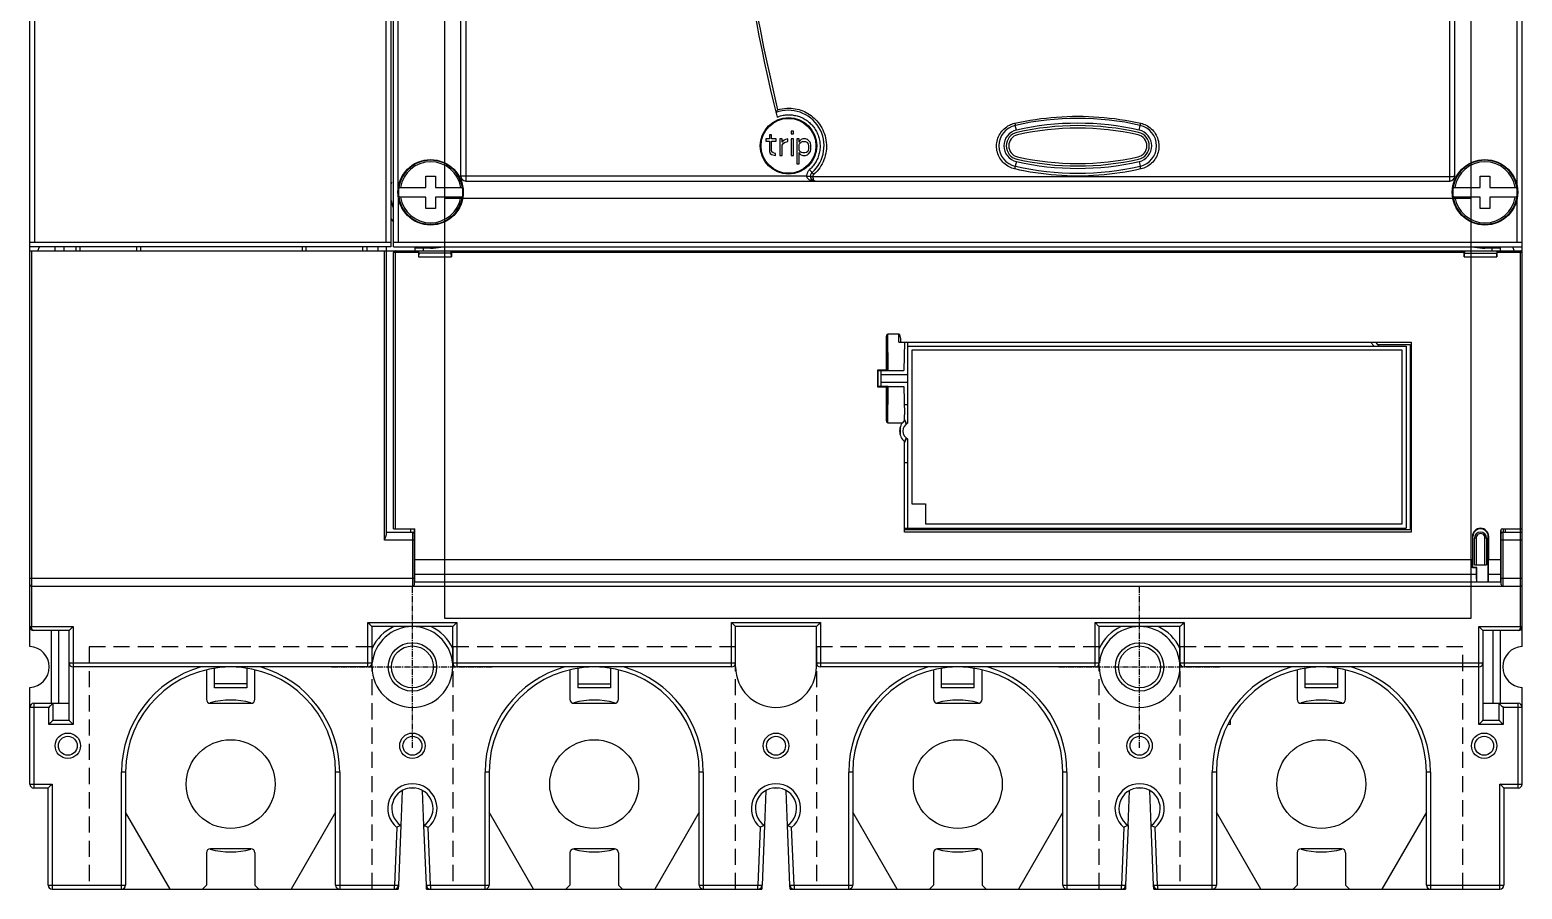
# Model space of a CAD drawing. Extents: x 0 to 185, y 0 to 255.
# Drawn here: x 0 to 184.7, y 0 to 106.4 of the extents above; entities that cross this region are included whole.
import ezdxf

# ---------------------------------------------------------------- set-up
doc = ezdxf.new("R2010")
doc.units = 0
doc.linetypes.add('AXES2', pattern=[1.125, 0.75, -0.125, 0.125, -0.125])
doc.linetypes.add('HIDDEN', pattern=[0.375, 0.25, -0.125])
doc.layers.add('AXE', color=80, linetype='AXES2')

# ---------------------------------------------------------------- blocks, each defined once
blk = doc.blocks.new('ègsd')
for p, q in [((3342.25, 1359.55), (3342.25, 1554.46)), ((3157.55, 1409), (3157.55, 1551.73)), ((3202.24, 1551.68), (3202.24, 1409)), ((3202.55, 1409), (3202.55, 1551.65)), ((3203.15, 1416.39), (3203.15, 1552.25)), ((3341.65, 1416.39), (3341.65, 1552.25)), ((3158.14, 1546.41), (3158.14, 1409.6)), ((3201.65, 1409.6), (3201.65, 1546.41)), ((3210.9, 1417.75), (3210.9, 1539.45)), ((3333.3, 1417.15), (3333.3, 1540.05)), ((3333.9, 1417.75), (3333.9, 1539.45)), ((3211.5, 1445.75), (3211.5, 1417.15)), ((3279.65, 1423.46), (3279.52, 1424.04)), ((3294.84, 1423.46), (3294.97, 1424.04)), ((3249.08, 1422.35), (3248.65, 1422.35)), ((3248.65, 1422.35), (3248.65, 1422.09)), ((3249.35, 1422.86), (3249.08, 1422.86)), ((3249.08, 1422.86), (3249.08, 1422.35)), ((3249.35, 1422.35), (3249.35, 1422.86)), ((3249.94, 1422.35), (3249.35, 1422.35)), ((3249.94, 1422.09), (3249.94, 1422.35)), ((3250.65, 1422.35), (3250.38, 1422.35)), ((3250.38, 1422.35), (3250.38, 1420.3)), ((3250.65, 1421.96), (3250.65, 1422.35)), ((3250.92, 1422.22), (3250.75, 1422.09)), ((3251.08, 1422.28), (3250.92, 1422.22)), ((3251.35, 1422.35), (3251.08, 1422.28)), ((3251.35, 1422.03), (3251.35, 1422.35)), ((3252.05, 1423.3), (3251.78, 1423.3)), ((3251.78, 1423.3), (3251.78, 1422.99)), ((3251.78, 1422.99), (3252.05, 1422.99)), ((3252.05, 1422.35), (3251.78, 1422.35)), ((3251.78, 1422.35), (3251.78, 1420.3)), ((3252.05, 1422.99), (3252.05, 1423.3)), ((3252.05, 1420.3), (3252.05, 1422.35)), ((3252.75, 1422.35), (3252.48, 1422.35)), ((3252.48, 1422.35), (3252.48, 1419.28)), ((3252.75, 1421.96), (3252.75, 1422.35)), ((3252.92, 1422.22), (3252.81, 1422.09)), ((3253.02, 1422.28), (3252.92, 1422.22)), ((3253.24, 1422.35), (3253.02, 1422.28)), ((3253.56, 1422.35), (3253.24, 1422.35)), ((3253.78, 1422.28), (3253.56, 1422.35)), ((3253.94, 1422.16), (3253.78, 1422.28)), ((3248.65, 1422.09), (3249.08, 1422.09)), ((3249.08, 1422.09), (3249.08, 1420.82)), ((3249.08, 1420.82), (3249.19, 1420.56)), ((3249.19, 1420.56), (3249.35, 1420.43)), ((3249.35, 1422.09), (3249.94, 1422.09)), ((3249.35, 1420.94), (3249.35, 1422.09)), ((3249.4, 1420.75), (3249.35, 1420.94)), ((3249.35, 1420.43), (3249.51, 1420.37)), ((3249.56, 1420.62), (3249.4, 1420.75)), ((3249.51, 1420.37), (3249.83, 1420.3)), ((3249.83, 1420.56), (3249.56, 1420.62)), ((3249.83, 1420.3), (3249.83, 1420.56)), ((3250.75, 1422.09), (3250.65, 1421.96)), ((3250.65, 1421.58), (3250.81, 1421.84)), ((3250.65, 1420.3), (3250.65, 1421.58)), ((3250.81, 1421.84), (3251.02, 1421.96)), ((3251.02, 1421.96), (3251.35, 1422.03)), ((3252.81, 1422.09), (3252.75, 1421.96)), ((3252.75, 1421.65), (3252.86, 1421.84)), ((3252.75, 1421.01), (3252.75, 1421.65)), ((3252.86, 1420.82), (3252.75, 1421.01)), ((3252.75, 1420.69), (3252.81, 1420.56)), ((3252.75, 1419.28), (3252.75, 1420.69)), ((3252.81, 1420.56), (3252.92, 1420.43)), ((3252.86, 1421.84), (3253.02, 1421.96)), ((3253.02, 1420.69), (3252.86, 1420.82)), ((3252.92, 1420.43), (3253.02, 1420.37)), ((3253.24, 1422.03), (3253.02, 1421.96)), ((3253.24, 1420.62), (3253.02, 1420.69)), ((3253.02, 1420.37), (3253.24, 1420.3)), ((3253.24, 1422.03), (3253.56, 1422.03)), ((3253.46, 1420.62), (3253.24, 1420.62)), ((3253.67, 1420.69), (3253.46, 1420.62)), ((3253.56, 1422.03), (3253.78, 1421.9)), ((3253.56, 1420.3), (3253.78, 1420.37)), ((3253.83, 1420.82), (3253.67, 1420.69)), ((3253.78, 1421.9), (3253.89, 1421.71)), ((3253.78, 1420.37), (3253.94, 1420.5)), ((3253.89, 1420.94), (3253.83, 1420.82)), ((3253.89, 1421.71), (3253.94, 1421.52)), ((3253.94, 1421.13), (3253.89, 1420.94)), ((3254.11, 1421.96), (3253.94, 1422.16)), ((3253.94, 1421.52), (3253.94, 1421.13)), ((3253.94, 1420.5), (3254.16, 1420.82)), ((3254.16, 1421.84), (3254.11, 1421.96)), ((3254.21, 1421.58), (3254.16, 1421.84)), ((3254.16, 1420.82), (3254.21, 1421.07)), ((3254.21, 1421.07), (3254.21, 1421.58)), ((3250.38, 1420.3), (3250.65, 1420.3)), ((3251.78, 1420.3), (3252.05, 1420.3)), ((3252.48, 1419.28), (3252.75, 1419.28)), ((3253.24, 1420.3), (3253.56, 1420.3)), ((3279.65, 1419.55), (3279.52, 1418.97)), ((3294.84, 1419.55), (3294.97, 1418.97)), ((3202.3, 1417), (3202.24, 1417)), ((3206.55, 1416.35), (3206.55, 1417.75)), ((3206.55, 1417.75), (3207.75, 1417.75)), ((3207.75, 1417.75), (3207.75, 1416.35)), ((3253.69, 1417.75), (3210.9, 1417.75)), ((3211.5, 1417.15), (3333.3, 1417.15)), ((3333.3, 1417.67), (3254.46, 1417.67)), ((3337.05, 1417.75), (3338.25, 1417.75)), ((3337.05, 1416.35), (3337.05, 1417.75)), ((3338.25, 1417.75), (3338.25, 1416.35)), ((3203.15, 1415.12), (3203.15, 1409.6)), ((3203.21, 1416.35), (3206.55, 1416.35)), ((3206.55, 1415.15), (3203.21, 1415.15)), ((3206.55, 1413.75), (3206.55, 1415.15)), ((3207.75, 1416.35), (3211.09, 1416.35)), ((3207.75, 1415.15), (3207.75, 1413.75)), ((3211.09, 1415.15), (3207.75, 1415.15)), ((3333.71, 1416.35), (3337.05, 1416.35)), ((3337.05, 1415.15), (3333.71, 1415.15)), ((3337.05, 1413.75), (3337.05, 1415.15)), ((3338.25, 1416.35), (3341.59, 1416.35)), ((3341.59, 1415.15), (3338.25, 1415.15)), ((3338.25, 1415.15), (3338.25, 1413.75)), ((3341.65, 1409.6), (3341.65, 1415.12)), ((3207.75, 1413.75), (3206.55, 1413.75)), ((3338.25, 1413.75), (3337.05, 1413.75)), ((3157.55, 1409.6), (3202.24, 1409.6)), ((3202.55, 1409.6), (3342.25, 1409.6)), ((3157.55, 1359.55), (3157.55, 1409)), ((3202.24, 1409), (3157.55, 1409)), ((3157.55, 1408.5), (3335.09, 1408.5)), ((3157.75, 1408.5), (3157.75, 1362)), ((3158.55, 1408.5), (3158.73, 1409)), ((3160.65, 1409), (3160.65, 1408.5)), ((3161.75, 1409), (3161.75, 1408.5)), ((3163.25, 1409), (3163.25, 1408.5)), ((3163.74, 1409), (3163.74, 1408.5)), ((3170.74, 1409), (3170.74, 1408.5)), ((3171.25, 1409), (3171.25, 1408.5)), ((3191.25, 1409), (3191.25, 1408.5)), ((3191.74, 1408.5), (3191.74, 1409)), ((3198.74, 1409), (3198.74, 1408.5)), ((3199.25, 1409), (3199.25, 1408.5)), ((3200.65, 1408.5), (3200.65, 1409)), ((3201.45, 1372.7), (3201.45, 1408.5)), ((3201.65, 1409), (3201.65, 1373.3)), ((3202.55, 1409), (3342.25, 1409)), ((3202.55, 1374.1), (3202.55, 1408.3)), ((3205.67, 1408.3), (3202.55, 1408.3)), ((3202.75, 1408.5), (3202.75, 1374.1)), ((3205.25, 1408.5), (3205.25, 1409)), ((3207.15, 1408.85), (3205.25, 1408.85)), ((3205.67, 1408.3), (3205.67, 1407.75)), ((3205.69, 1408.2), (3205.67, 1407.75)), ((3205.67, 1407.75), (3209.72, 1407.75)), ((3209.7, 1408.2), (3205.69, 1408.2)), ((3205.7, 1408.2), (3205.7, 1408.5)), ((3206.25, 1409), (3206.25, 1408.5)), ((3207.15, 1408.85), (3207.15, 1409)), ((3209.7, 1408.2), (3209.7, 1408.5)), ((3209.72, 1407.75), (3209.7, 1408.2)), ((3209.72, 1408.3), (3209.72, 1407.75)), ((3335.07, 1408.3), (3209.72, 1408.3)), ((3335.07, 1407.75), (3335.07, 1408.3)), ((3335.09, 1408.2), (3335.07, 1407.75)), ((3335.07, 1407.75), (3339.12, 1407.75)), ((3335.09, 1408.2), (3339.1, 1408.2)), ((3335.1, 1408.5), (3342.25, 1408.5)), ((3335.1, 1408.5), (3335.1, 1408.2)), ((3337.65, 1409), (3337.65, 1408.85)), ((3339.55, 1408.85), (3337.65, 1408.85)), ((3338.55, 1408.5), (3338.55, 1409)), ((3339.1, 1408.5), (3339.1, 1408.2)), ((3339.12, 1407.75), (3339.1, 1408.2)), ((3342.25, 1408.3), (3339.12, 1408.3)), ((3339.12, 1408.3), (3339.12, 1407.75)), ((3339.55, 1408.5), (3339.55, 1409)), ((3341.06, 1409), (3341.25, 1408.5)), ((3342.05, 1362), (3342.05, 1408.5)), ((3265.1, 1398.2), (3263.76, 1398.2)), ((3263.79, 1393.7), (3263.76, 1398.2)), ((3265.1, 1397.2), (3265.1, 1398.2)), ((3263.56, 1397.71), (3263.59, 1393.71)), ((3263.56, 1393.74), (3263.56, 1397.71)), ((3265.1, 1397.2), (3328.5, 1397.2)), ((3265.3, 1397.7), (3265.3, 1397.2)), ((3265.8, 1397.2), (3265.72, 1393.7)), ((3266.2, 1387.2), (3266.2, 1397.2)), ((3266.2, 1396.7), (3327.9, 1396.7)), ((3323.5, 1397.2), (3323.92, 1396.7)), ((3324.57, 1396.7), (3324.15, 1397.2)), ((3324.4, 1396.9), (3328.4, 1396.9)), ((3327.9, 1396.7), (3327.9, 1374.2)), ((3328.4, 1396.9), (3328.4, 1374)), ((3328.5, 1397.2), (3328.5, 1373.7)), ((3327.4, 1396.2), (3266.7, 1396.2)), ((3266.7, 1396.2), (3266.7, 1377.2)), ((3327.4, 1374.7), (3327.4, 1396.2)), ((3263.56, 1393.74), (3262.46, 1393.74)), ((3262.46, 1393.74), (3262.5, 1393.7)), ((3262.46, 1393.74), (3262.46, 1391.67)), ((3262.5, 1393.7), (3265.72, 1393.7)), ((3262.5, 1393.7), (3262.5, 1391.7)), ((3262.9, 1391.7), (3262.9, 1393.7)), ((3262.9, 1393.2), (3266.2, 1393.2)), ((3263.56, 1393.74), (3263.59, 1393.71)), ((3262.46, 1391.67), (3262.5, 1391.7)), ((3262.46, 1391.67), (3263.56, 1391.67)), ((3263.59, 1391.7), (3262.5, 1391.7)), ((3266.2, 1392.2), (3262.9, 1392.2)), ((3263.59, 1391.7), (3263.56, 1387.7)), ((3263.56, 1391.67), (3263.59, 1391.7)), ((3263.56, 1387.7), (3263.56, 1391.67)), ((3263.76, 1387.2), (3263.79, 1391.7)), ((3263.79, 1391.7), (3265.72, 1391.7)), ((3265.72, 1391.7), (3265.8, 1388.2)), ((3265.77, 1389.5), (3266.2, 1389.5)), ((3263.76, 1387.2), (3265.52, 1387.2)), ((3265.8, 1387.5), (3265.8, 1388.2)), ((3265.3, 1386.6), (3265.25, 1386.6)), ((3265.25, 1385.8), (3265.3, 1385.8)), ((3265.3, 1385.8), (3265.3, 1386.6)), ((3265.8, 1373.7), (3265.8, 1384.91)), ((3266.2, 1374.2), (3266.2, 1385.2)), ((3266.2, 1382.25), (3265.8, 1382.25)), ((3266.7, 1377.2), (3268.4, 1377.2)), ((3268.4, 1377.2), (3268.4, 1374.7)), ((3265.8, 1374.2), (3327.9, 1374.2)), ((3268.4, 1374.7), (3327.4, 1374.7)), ((3325.98, 1374.2), (3325.98, 1374)), ((3326.24, 1374.2), (3326.24, 1374)), ((3205.15, 1372.7), (3201.45, 1372.7)), ((3201.65, 1373.7), (3204.95, 1373.7)), ((3202.55, 1374.1), (3205.2, 1374.1)), ((3204.65, 1374.1), (3204.65, 1373.7)), ((3204.95, 1367), (3204.95, 1373.7)), ((3205.15, 1367.2), (3205.15, 1374.1)), ((3205.2, 1367.55), (3205.2, 1374.1)), ((3265.8, 1374), (3328.4, 1374)), ((3328.5, 1373.7), (3265.8, 1373.7)), ((3336.15, 1373.15), (3336.09, 1373.15)), ((3336.09, 1373.15), (3336.09, 1370.25)), ((3336.15, 1369.3), (3336.15, 1373.15)), ((3336.55, 1372.95), (3336.35, 1372.95)), ((3336.35, 1369.65), (3336.35, 1372.95)), ((3336.55, 1372.95), (3336.55, 1369.65)), ((3337.85, 1372.95), (3337.65, 1372.95)), ((3337.65, 1369.65), (3337.65, 1372.95)), ((3337.85, 1372.95), (3337.85, 1369.65)), ((3338.1, 1373.15), (3338.05, 1373.15)), ((3338.05, 1367.58), (3338.05, 1373.15)), ((3338.1, 1373.15), (3338.1, 1370.25)), ((3339.6, 1367.55), (3339.6, 1373.9)), ((3339.65, 1367.2), (3339.65, 1374.03)), ((3342.25, 1372.7), (3339.65, 1372.7)), ((3339.8, 1374.1), (3342.25, 1374.1)), ((3339.85, 1373.7), (3342.05, 1373.7)), ((3339.85, 1373.7), (3339.85, 1367)), ((3339.95, 1373.7), (3339.95, 1374.1)), ((3340.15, 1374.1), (3340.15, 1373.7)), ((3205.2, 1369.34), (3205.15, 1369.34)), ((3336.09, 1370.25), (3205.2, 1370.25)), ((3336.11, 1369.26), (3336.11, 1370.25)), ((3336.11, 1369.26), (3336.15, 1369.3)), ((3336.61, 1369.26), (3336.11, 1369.26)), ((3336.65, 1369.3), (3336.15, 1369.3)), ((3336.35, 1369.65), (3337.85, 1369.65)), ((3336.61, 1369.26), (3336.65, 1369.3)), ((3336.61, 1368.48), (3336.61, 1369.26)), ((3336.65, 1367.58), (3336.65, 1369.3)), ((3338.09, 1368.48), (3338.09, 1370.25)), ((3339.6, 1370.25), (3338.1, 1370.25)), ((3339.65, 1369.2), (3339.6, 1369.2)), ((3157.55, 1368), (3205.15, 1368)), ((3157.75, 1367), (3342.05, 1367)), ((3205.2, 1367.63), (3205.15, 1367.63)), ((3339.65, 1367.5), (3205.15, 1367.5)), ((3205.2, 1368.48), (3336.61, 1368.48)), ((3205.2, 1367.55), (3336.64, 1367.55)), ((3336.65, 1367.58), (3336.64, 1367.55)), ((3338.05, 1367.58), (3338.05, 1367.55)), ((3338.05, 1367.55), (3339.6, 1367.55)), ((3338.09, 1368.48), (3339.6, 1368.48)), ((3339.65, 1367.7), (3339.6, 1367.7)), ((3339.65, 1368), (3342.25, 1368)), ((3157.55, 1362), (3162.9, 1362)), ((3162.4, 1361.5), (3158.05, 1361.5)), ((3160.25, 1352.5), (3160.25, 1361.5)), ((3161.15, 1352.5), (3161.15, 1361.5)), ((3162.4, 1350.4), (3162.4, 1361.5)), ((3162.9, 1362), (3162.9, 1349.9)), ((3199.4, 1362.5), (3210.4, 1362.5)), ((3199.4, 1357), (3199.4, 1362.5)), ((3209.9, 1362), (3199.9, 1362)), ((3199.9, 1357), (3199.9, 1362)), ((3209.9, 1357), (3209.9, 1362)), ((3210.4, 1362.5), (3210.4, 1357)), ((3244.4, 1362.5), (3255.4, 1362.5)), ((3244.4, 1357), (3244.4, 1362.5)), ((3254.9, 1362), (3244.9, 1362)), ((3244.9, 1357), (3244.9, 1362)), ((3254.9, 1357), (3254.9, 1362)), ((3255.4, 1362.5), (3255.4, 1357)), ((3289.4, 1362.5), (3300.4, 1362.5)), ((3289.4, 1357), (3289.4, 1362.5)), ((3299.9, 1362), (3289.9, 1362)), ((3289.9, 1357), (3289.9, 1362)), ((3299.9, 1357), (3299.9, 1362)), ((3300.4, 1362.5), (3300.4, 1357)), ((3336.9, 1362), (3342.25, 1362)), ((3336.9, 1349.9), (3336.9, 1362)), ((3341.75, 1361.5), (3337.4, 1361.5)), ((3337.4, 1361.5), (3337.4, 1350.4)), ((3338.65, 1352.5), (3338.65, 1361.5)), ((3339.55, 1352.5), (3339.55, 1361.5)), ((3162.4, 1357.5), (3199.9, 1357.5)), ((3199.4, 1357), (3162.9, 1357)), ((3179.4, 1356.61), (3179.4, 1353)), ((3180.4, 1354.4), (3180.4, 1356.81)), ((3184.4, 1356.81), (3184.4, 1354.4)), ((3185.4, 1353), (3185.4, 1356.63)), ((3209.9, 1357.5), (3244.9, 1357.5)), ((3244.4, 1357), (3210.4, 1357)), ((3224.4, 1356.61), (3224.4, 1353)), ((3225.4, 1354.4), (3225.4, 1356.81)), ((3229.4, 1356.81), (3229.4, 1354.4)), ((3230.4, 1353), (3230.4, 1356.63)), ((3254.9, 1357.5), (3289.9, 1357.5)), ((3289.4, 1357), (3255.4, 1357)), ((3269.4, 1356.61), (3269.4, 1353)), ((3270.4, 1354.4), (3270.4, 1356.81)), ((3274.4, 1356.79), (3274.4, 1354.4)), ((3275.4, 1353), (3275.4, 1356.63)), ((3299.9, 1357.5), (3337.4, 1357.5)), ((3336.9, 1357), (3300.4, 1357)), ((3314.4, 1356.61), (3314.4, 1353)), ((3315.4, 1354.4), (3315.4, 1356.81)), ((3319.4, 1356.79), (3319.4, 1354.4)), ((3320.4, 1353), (3320.4, 1356.63)), ((3157.55, 1342.5), (3157.55, 1354.46)), ((3184.4, 1354.9), (3180.4, 1354.9)), ((3184.4, 1354.4), (3180.4, 1354.4)), ((3225.4, 1354.9), (3229.4, 1354.9)), ((3229.4, 1354.4), (3225.4, 1354.4)), ((3270.4, 1354.9), (3274.4, 1354.9)), ((3274.4, 1354.4), (3270.4, 1354.4)), ((3315.4, 1354.9), (3319.4, 1354.9)), ((3319.4, 1354.4), (3315.4, 1354.4)), ((3342.25, 1342.5), (3342.25, 1354.46)), ((3159.9, 1352), (3157.55, 1352)), ((3158.05, 1352.5), (3162.4, 1352.5)), ((3158.05, 1352.5), (3158.05, 1342)), ((3159.9, 1349.9), (3159.9, 1352)), ((3160.4, 1352.5), (3160.4, 1350.4)), ((3179.9, 1352.5), (3184.9, 1352.5)), ((3224.9, 1352.5), (3229.9, 1352.5)), ((3269.9, 1352.5), (3274.9, 1352.5)), ((3314.9, 1352.5), (3319.9, 1352.5)), ((3337.4, 1352.5), (3341.75, 1352.5)), ((3339.4, 1350.4), (3339.4, 1352.5)), ((3342.25, 1352), (3339.9, 1352)), ((3339.9, 1352), (3339.9, 1349.9)), ((3341.75, 1342), (3341.75, 1352.5)), ((3160.4, 1350.4), (3162.4, 1350.4)), ((3306.15, 1349.9), (3306.15, 1350.4)), ((3337.4, 1350.4), (3339.4, 1350.4)), ((3162.9, 1349.9), (3159.9, 1349.9)), ((3306.15, 1349.9), (3305.88, 1349.9)), ((3339.9, 1349.9), (3336.9, 1349.9)), ((3169.4, 1344), (3168.9, 1344)), ((3168.9, 1329.5), (3168.9, 1344)), ((3169.4, 1344), (3169.4, 1330)), ((3195.9, 1344), (3195.4, 1344)), ((3195.4, 1330), (3195.4, 1344)), ((3195.9, 1344), (3195.9, 1329.5)), ((3214.4, 1344), (3213.9, 1344)), ((3213.9, 1329.5), (3213.9, 1344)), ((3214.4, 1344), (3214.4, 1330)), ((3240.9, 1344), (3240.4, 1344)), ((3240.4, 1330), (3240.4, 1344)), ((3240.9, 1344), (3240.9, 1329.5)), ((3259.4, 1344), (3258.9, 1344)), ((3258.9, 1329.5), (3258.9, 1344)), ((3259.4, 1344), (3259.4, 1330)), ((3285.9, 1344), (3285.4, 1344)), ((3285.4, 1330), (3285.4, 1344)), ((3285.9, 1344), (3285.9, 1329.5)), ((3304.4, 1344), (3303.9, 1344)), ((3303.9, 1329.5), (3303.9, 1344)), ((3304.4, 1344), (3304.4, 1330)), ((3330.9, 1344), (3330.4, 1344)), ((3330.4, 1330), (3330.4, 1344)), ((3330.9, 1344), (3330.9, 1329.5)), ((3157.55, 1342.5), (3160.3, 1342.5)), ((3159.8, 1342), (3158.05, 1342)), ((3159.8, 1330), (3159.8, 1342)), ((3160.3, 1342.5), (3160.3, 1329.5)), ((3203.63, 1341.69), (3203.46, 1337.39)), ((3205.2, 1342), (3204.58, 1342)), ((3206.33, 1337.39), (3206.16, 1341.69)), ((3248.63, 1341.69), (3248.46, 1337.39)), ((3250.2, 1342), (3249.58, 1342)), ((3251.33, 1337.39), (3251.16, 1341.69)), ((3293.63, 1341.69), (3293.46, 1337.39)), ((3295.2, 1342), (3294.58, 1342)), ((3296.33, 1337.39), (3296.16, 1341.69)), ((3339.5, 1342.5), (3342.25, 1342.5)), ((3339.5, 1329.5), (3339.5, 1342.5)), ((3341.75, 1342), (3340, 1342)), ((3340, 1342), (3340, 1330)), ((3174.9, 1329.5), (3169.4, 1339.03)), ((3195.4, 1339.03), (3189.9, 1329.5)), ((3203.47, 1337.39), (3203.17, 1329.98)), ((3206.63, 1329.98), (3206.32, 1337.39)), ((3219.9, 1329.5), (3214.4, 1339.03)), ((3240.4, 1339.03), (3234.9, 1329.5)), ((3248.47, 1337.39), (3248.17, 1329.98)), ((3251.63, 1329.98), (3251.32, 1337.39)), ((3264.9, 1329.5), (3259.4, 1339.03)), ((3285.4, 1339.03), (3279.9, 1329.5)), ((3293.47, 1337.39), (3293.17, 1329.98)), ((3296.63, 1329.98), (3296.32, 1337.39)), ((3309.9, 1329.5), (3304.4, 1339.03)), ((3330.4, 1339.03), (3324.9, 1329.5)), ((3202.96, 1337.15), (3202.67, 1330)), ((3207.13, 1330), (3206.83, 1337.15)), ((3247.96, 1337.15), (3247.67, 1330)), ((3252.13, 1330), (3251.83, 1337.15)), ((3292.96, 1337.15), (3292.67, 1330)), ((3297.13, 1330), (3296.83, 1337.15)), ((3179.4, 1334), (3179.4, 1330)), ((3184.9, 1334.5), (3179.9, 1334.5)), ((3185.4, 1334), (3185.4, 1330)), ((3224.4, 1334), (3224.4, 1330)), ((3229.9, 1334.5), (3224.9, 1334.5)), ((3230.4, 1334), (3230.4, 1330)), ((3269.4, 1334), (3269.4, 1330)), ((3274.9, 1334.5), (3269.9, 1334.5)), ((3275.4, 1334), (3275.4, 1330)), ((3314.4, 1334), (3314.4, 1330)), ((3319.9, 1334.5), (3314.9, 1334.5)), ((3320.4, 1334), (3320.4, 1330)), ((3159.8, 1330), (3169.4, 1330)), ((3179.4, 1330), (3178.9, 1329.5)), ((3185.9, 1329.5), (3185.4, 1330)), ((3195.4, 1330), (3202.67, 1330)), ((3202.67, 1330), (3203.17, 1329.98)), ((3202.67, 1329.5), (3202.67, 1330)), ((3203.16, 1329.98), (3203.15, 1329.5)), ((3206.63, 1329.98), (3207.13, 1330)), ((3206.65, 1329.5), (3206.63, 1329.98)), ((3207.13, 1330), (3214.4, 1330)), ((3207.13, 1330), (3207.13, 1329.5)), ((3224.4, 1330), (3223.9, 1329.5)), ((3230.9, 1329.5), (3230.4, 1330)), ((3240.4, 1330), (3247.67, 1330)), ((3247.67, 1330), (3248.17, 1329.98)), ((3247.67, 1329.5), (3247.67, 1330)), ((3248.16, 1329.98), (3248.15, 1329.5)), ((3251.63, 1329.98), (3252.13, 1330)), ((3251.65, 1329.5), (3251.63, 1329.98)), ((3252.13, 1330), (3259.4, 1330)), ((3252.13, 1330), (3252.13, 1329.5)), ((3269.4, 1330), (3268.9, 1329.5)), ((3275.9, 1329.5), (3275.4, 1330)), ((3285.4, 1330), (3292.67, 1330)), ((3292.67, 1330), (3293.17, 1329.98)), ((3292.67, 1329.5), (3292.67, 1330)), ((3293.16, 1329.98), (3293.15, 1329.5)), ((3296.63, 1329.98), (3297.13, 1330)), ((3296.65, 1329.5), (3296.63, 1329.98)), ((3297.13, 1330), (3304.4, 1330)), ((3297.13, 1330), (3297.13, 1329.5)), ((3314.4, 1330), (3313.9, 1329.5)), ((3320.9, 1329.5), (3320.4, 1330)), ((3330.4, 1330), (3340, 1330)), ((3160.3, 1329.5), (3203.15, 1329.5)), ((3206.65, 1329.5), (3248.15, 1329.5)), ((3251.65, 1329.5), (3293.15, 1329.5)), ((3296.65, 1329.5), (3339.5, 1329.5))]:
    blk.add_line(p, q)
at = {"color": 3}
for points in [[(3208.9, 1542), (3335.9, 1542), (3335.9, 1415), (3208.9, 1415)], [(3208.9, 1542), (3335.9, 1542), (3335.9, 1363), (3208.9, 1363)]]:
    blk.add_lwpolyline(points, close=True, dxfattribs=at)
at = {"color": 87, "linetype": 'HIDDEN', "ltscale": 8}
for points in [[(3164.9, 1329.5), (3199.9, 1329.5), (3199.9, 1359.5), (3164.9, 1359.5)], [(3209.9, 1329.5), (3244.9, 1329.5), (3244.9, 1359.5), (3209.9, 1359.5)], [(3254.9, 1329.5), (3289.9, 1329.5), (3289.9, 1359.5), (3254.9, 1359.5)], [(3299.9, 1329.5), (3334.9, 1329.5), (3334.9, 1359.5), (3299.9, 1359.5)]]:
    blk.add_lwpolyline(points, close=True, dxfattribs=at)
for centre, radius in [((3251.45, 1421.5), 3.5), ((3251.45, 1421.5), 3.4), ((3207.15, 1415.75), 4.05), ((3207.15, 1415.75), 4), ((3337.65, 1415.75), 4.05), ((3337.65, 1415.75), 4), ((3204.9, 1357), 2.6), ((3294.9, 1357), 2.6), ((3162.25, 1347.25), 1.57), ((3162.25, 1347.25), 1.17), ((3204.9, 1347.25), 1.57), ((3204.9, 1347.25), 1.17), ((3249.9, 1347.25), 1.57), ((3249.9, 1347.25), 1.17), ((3294.9, 1347.25), 1.57), ((3294.9, 1347.25), 1.17), ((3337.55, 1347.25), 1.57), ((3337.55, 1347.25), 1.17), ((3182.4, 1342.5), 5.5), ((3227.4, 1342.5), 5.5), ((3272.4, 1342.5), 5.5), ((3317.4, 1342.5), 5.5)]:
    blk.add_circle(centre, radius)
at = {"color": 3}
for centre in [(3204.9, 1357), (3294.9, 1357)]:
    blk.add_circle(centre, 3, dxfattribs=at)
for centre, radius, start, end in [((3476.3, 1480.65), 233, 166.8772, 193.8056), ((3251.45, 1421.5), 4.4, 311.4096, 110.7253), ((3280.1, 1421.5), 2.6, 102.7683, 257.2316), ((3287.25, 1389.95), 34.95, 77.2316, 102.7683), ((3287.25, 1389.95), 34.35, 77.2316, 102.7683), ((3294.4, 1421.5), 2.6, 282.7683, 77.2316), ((3280.1, 1421.5), 2, 102.7683, 257.2316), ((3280.1, 1421.5), 1.7, 102.7683, 257.2316), ((3280.1, 1421.5), 1.4, 102.769, 257.2323), ((3287.25, 1389.95), 34.05, 77.2316, 102.7683), ((3287.25, 1389.95), 33.75, 77.231, 102.769), ((3294.4, 1421.5), 1.4, 282.7677, 77.231), ((3294.4, 1421.5), 1.7, 282.7683, 77.2316), ((3294.4, 1421.5), 2, 282.7683, 77.2316), ((3207.15, 1415.75), 3.98, 8.6689, 171.3311), ((3207.15, 1415.75), 3.78, 9.1419, 170.8581), ((3287.25, 1453.06), 34.95, 257.2316, 282.7683), ((3287.25, 1453.06), 34.35, 257.2316, 282.7683), ((3287.25, 1453.06), 34.05, 257.2316, 282.7683), ((3287.25, 1453.06), 33.75, 257.2323, 282.7677), ((3337.65, 1415.75), 3.98, 8.6689, 171.3311), ((3337.65, 1415.75), 3.78, 9.1419, 170.8581), ((3207.15, 1415.75), 5, 165.5225, 168.8569), ((3211.5, 1417.75), 0.6, 180, 270), ((3254.75, 1417.75), 0.6, 131.4096, 270), ((3333.3, 1417.75), 0.6, 270, 360), ((3207.15, 1415.75), 5, 190.8375, 202.6184), ((3207.15, 1415.75), 3.99, 171.3407, 188.6593), ((3207.15, 1415.75), 3.98, 188.6689, 351.3311), ((3207.15, 1415.75), 3.78, 189.1419, 350.8581), ((3207.15, 1415.75), 3.99, 351.3407, 8.6593), ((3337.65, 1415.75), 3.99, 171.3407, 188.6593), ((3337.65, 1415.75), 3.98, 188.6689, 351.3311), ((3337.65, 1415.75), 3.78, 189.1419, 350.8581), ((3337.65, 1415.75), 3.99, 351.3407, 8.6593), ((3207.15, 1415.75), 5.9, 213.2835, 218.7604), ((3204.9, 1410), 3.25, 137.0017, 138.3344), ((3202.75, 1408.3), 0.2, 90, 180), ((3207.15, 1415.75), 6.9, 270, 280.6789), ((3337.65, 1415.75), 6.9, 259.3261, 270), ((3342.05, 1408.3), 0.2, 0, 90), ((3266.9, 1386.2), 1.7, 130.3202, 229.6798), ((3266.73, 1386.2), 1.13, 118.0725, 241.9275), ((3263.4, 1386.2), 2.8, 18.8392, 30.7196), ((3263.4, 1386.2), 2.75, 18.8996, 28.3926), ((3263.4, 1386.2), 2.8, 329.2799, 341.1608), ((3263.4, 1386.2), 2.75, 331.6074, 341.7246), ((3204.95, 1373.5), 0.2, 0, 90), ((3337.1, 1373.15), 1.01, 0, 180), ((3337.1, 1373.15), 0.95, 0, 180), ((3337.1, 1372.95), 0.75, 0, 180), ((3337.1, 1372.95), 0.55, 359.9999, 180.0001), ((3339.8, 1373.9), 0.2, 90, 180), ((3339.85, 1373.5), 0.2, 90, 180), ((3342.05, 1373.5), 0.2, 0, 90), ((3157.75, 1367.2), 0.2, 180.0002, 270), ((3204.95, 1367.2), 0.2, 270, 360), ((3339.85, 1367.2), 0.2, 180, 270), ((3342.05, 1367.2), 0.2, 270, 360), ((3158.05, 1362), 0.5, 180, 270), ((3204.9, 1357), 5.5, 114.6176, 155.3781), ((3204.9, 1357), 5, 5.6968, 174.3032), ((3204.9, 1357), 5.5, 24.6207, 65.3806), ((3294.9, 1357), 5.5, 114.6176, 155.3781), ((3294.9, 1357), 5, 5.6968, 174.3032), ((3294.9, 1357), 5.5, 24.6207, 65.3806), ((3341.75, 1362), 0.5, 270, 0), ((3157.4, 1357), 2.55, 273.3723, 86.6277), ((3342.4, 1357), 2.55, 93.3723, 266.6277), ((3162.9, 1357.5), 0.5, 180, 270), ((3182.4, 1344), 13.5, 105.642, 180), ((3182.4, 1344), 13, 0, 180), ((3182.4, 1344), 13.5, 0, 74.3579), ((3199.4, 1357.5), 0.5, 270, 0), ((3204.9, 1357), 5, 180, 0), ((3210.4, 1357.5), 0.5, 180, 270), ((3227.4, 1344), 13.5, 105.6423, 180), ((3227.4, 1344), 13, 0, 180), ((3227.4, 1344), 13.5, 0, 74.3579), ((3244.4, 1357.5), 0.5, 270, 0), ((3249.9, 1357), 5, 180, 0), ((3255.4, 1357.5), 0.5, 180, 270), ((3272.4, 1344), 13.5, 105.6423, 180), ((3272.4, 1344), 13, 0, 180), ((3272.4, 1344), 13.5, 0, 74.3579), ((3289.4, 1357.5), 0.5, 270, 0), ((3294.9, 1357), 5, 180, 0), ((3300.4, 1357.5), 0.5, 180, 270), ((3317.4, 1344), 13.5, 105.6423, 180), ((3317.4, 1344), 13, 0, 180), ((3317.4, 1344), 13.5, 0, 74.3579), ((3336.9, 1357.5), 0.5, 270, 0), ((3158.05, 1352), 0.5, 90, 180), ((3179.9, 1353), 0.5, 180, 270), ((3182.4, 1343.5), 9.4, 74.4736, 105.5239), ((3184.9, 1353), 0.5, 270, 0), ((3224.9, 1353), 0.5, 180, 270), ((3227.4, 1343.5), 9.4, 74.4736, 105.5239), ((3229.9, 1353), 0.5, 270, 0), ((3269.9, 1353), 0.5, 180, 270), ((3272.4, 1343.5), 9.4, 74.4736, 105.5239), ((3274.9, 1353), 0.5, 270, 0), ((3314.9, 1353), 0.5, 180, 270), ((3317.4, 1343.5), 9.4, 74.4736, 105.5239), ((3319.9, 1353), 0.5, 270, 0), ((3341.75, 1352), 0.5, 0, 90), ((3158.05, 1342.5), 0.5, 180, 270), ((3204.9, 1339.5), 3.05, 309.3874, 230.6123), ((3204.9, 1339.5), 2.55, 303.9745, 236.0255), ((3249.9, 1339.5), 3.05, 309.3875, 230.6125), ((3249.9, 1339.5), 2.55, 303.9745, 236.0255), ((3294.9, 1339.5), 3.05, 309.3874, 230.6123), ((3294.9, 1339.5), 2.55, 303.9745, 236.0255), ((3341.75, 1342.5), 0.5, 270, 0), ((3179.9, 1334), 0.5, 90, 180), ((3182.4, 1343.5), 9.4, 254.4736, 285.5239), ((3184.9, 1334), 0.5, 0, 90), ((3224.9, 1334), 0.5, 90, 180), ((3227.4, 1343.5), 9.4, 254.4736, 285.5239), ((3229.9, 1334), 0.5, 0, 90), ((3269.9, 1334), 0.5, 90, 180), ((3272.4, 1343.5), 9.4, 254.4736, 285.5239), ((3274.9, 1334), 0.5, 0, 90), ((3314.9, 1334), 0.5, 90, 180), ((3317.4, 1343.5), 9.4, 254.4736, 285.5239), ((3319.9, 1334), 0.5, 0, 90), ((3160.3, 1330), 0.5, 180, 270), ((3168.9, 1330), 0.5, 270, 0), ((3195.9, 1330), 0.5, 180, 270), ((3202.67, 1330), 0.5, 270, 357.6399), ((3207.13, 1330), 0.5, 182.3601, 270), ((3213.9, 1330), 0.5, 270, 0), ((3240.9, 1330), 0.5, 180, 270), ((3247.67, 1330), 0.5, 270, 357.6399), ((3252.13, 1330), 0.5, 182.3601, 270), ((3258.9, 1330), 0.5, 270, 0), ((3285.9, 1330), 0.5, 180, 270), ((3292.67, 1330), 0.5, 270, 357.6399), ((3297.13, 1330), 0.5, 182.3601, 270), ((3303.9, 1330), 0.5, 270, 0), ((3330.9, 1330), 0.5, 180, 270), ((3339.5, 1330), 0.5, 270, 0)]:
    blk.add_arc(centre, radius, start, end)
for points, knots in [([(3249.67, 1533.5), (3248.3, 1527.63), (3246.02, 1515.78), (3243.99, 1497.81), (3243.36, 1479.75), (3244.13, 1461.7), (3246.3, 1443.72), (3248.68, 1431.86), (3250.1, 1425.97)], [0, 0, 0, 0, 18.079494, 36.160999, 54.196572, 72.24115, 90.311959, 108.477173, 108.477173, 108.477173, 108.477173]), ([(3250.1, 1425.97), (3250.47, 1426.08), (3251.2, 1426.21), (3252.26, 1426.14), (3253.22, 1425.86), (3254.07, 1425.41), (3254.83, 1424.78), (3255.47, 1423.97), (3255.93, 1423.01), (3256.16, 1421.94), (3256.15, 1420.84), (3255.87, 1419.76), (3255.36, 1418.78), (3254.87, 1418.22), (3254.6, 1417.98)], [0, 0, 0, 0, 1.135557, 2.195745, 3.168255, 4.113262, 5.080878, 6.098373, 7.170468, 8.26495, 9.34766, 10.437501, 11.568246, 12.642141, 12.642141, 12.642141, 12.642141]), ([(3249.89, 1425.62), (3249.91, 1425.63), (3249.94, 1425.72), (3249.99, 1425.78), (3250.01, 1425.82)], [0, 0, 0, 0, 0.0818037, 0.2358402, 0.2358402, 0.2358402, 0.2358402]), ([(3250.03, 1425.05), (3250.12, 1425.09), (3250.32, 1425.17), (3250.63, 1425.25), (3250.94, 1425.31), (3251.25, 1425.34), (3251.57, 1425.35), (3251.88, 1425.33), (3252.2, 1425.28), (3252.51, 1425.21), (3252.81, 1425.12), (3253.1, 1425), (3253.39, 1424.85), (3253.66, 1424.68), (3253.91, 1424.49), (3254.15, 1424.28), (3254.37, 1424.05), (3254.58, 1423.81), (3254.76, 1423.54), (3254.92, 1423.26), (3255.05, 1422.97), (3255.16, 1422.67), (3255.25, 1422.36), (3255.31, 1422.05), (3255.35, 1421.73), (3255.36, 1421.41), (3255.34, 1421.09), (3255.29, 1420.77), (3255.22, 1420.45), (3255.12, 1420.14), (3255, 1419.85), (3254.86, 1419.56), (3254.69, 1419.28), (3254.49, 1419.02), (3254.28, 1418.78), (3254.13, 1418.63), (3254.05, 1418.56)], [0, 0, 0, 0, 0.314797, 0.629893, 0.945288, 1.260984, 1.576981, 1.893279, 2.209879, 2.52678, 2.84398, 3.161481, 3.479279, 3.797373, 4.115762, 4.434444, 4.753413, 5.072671, 5.392211, 5.71203, 6.032127, 6.352495, 6.673129, 6.994026, 7.315181, 7.636586, 7.958238, 8.28013, 8.602254, 8.924605, 9.247176, 9.569956, 9.892944, 10.216123, 10.539498, 10.863052, 10.863052, 10.863052, 10.863052]), ([(3279.4, 1418.65), (3279.18, 1418.7), (3278.71, 1418.88), (3278.09, 1419.32), (3277.58, 1419.95), (3277.26, 1420.69), (3277.16, 1421.49), (3277.28, 1422.29), (3277.6, 1423.02), (3278.12, 1423.64), (3278.74, 1424.07), (3279.21, 1424.24), (3279.43, 1424.29)], [0, 0, 0, 0, 0.69197, 1.480347, 2.2778, 3.073984, 3.867541, 4.663142, 5.463395, 6.259044, 7.029107, 7.721349, 7.721349, 7.721349, 7.721349]), ([(3279.45, 1424.3), (3281.15, 1424.68), (3284.62, 1425.2), (3289.87, 1425.2), (3293.34, 1424.68), (3295.04, 1424.3)], [0, 0, 0, 0, 5.226205, 10.472046, 15.697297, 15.697297, 15.697297, 15.697297]), ([(3279.45, 1424.3), (3279.46, 1424.25), (3279.48, 1424.17), (3279.51, 1424.11), (3279.51, 1424.04), (3279.52, 1424.04)], [0, 0, 0, 0, 0.1350353, 0.2309787, 0.2658049, 0.2658049, 0.2658049, 0.2658049]), ([(3295.04, 1424.3), (3295.03, 1424.25), (3295.01, 1424.17), (3294.98, 1424.11), (3294.98, 1424.04), (3294.97, 1424.04)], [0, 0, 0, 0, 0.1350505, 0.2310088, 0.2658425, 0.2658425, 0.2658425, 0.2658425]), ([(3295.06, 1424.29), (3295.28, 1424.24), (3295.74, 1424.07), (3296.37, 1423.64), (3296.88, 1423.03), (3297.21, 1422.3), (3297.33, 1421.5), (3297.23, 1420.7), (3296.91, 1419.95), (3296.41, 1419.33), (3295.78, 1418.88), (3295.31, 1418.7), (3295.09, 1418.65)], [0, 0, 0, 0, 0.684722, 1.453872, 2.248589, 3.049701, 3.847089, 4.642257, 5.439951, 6.238166, 7.024875, 7.721412, 7.721412, 7.721412, 7.721412]), ([(3254.05, 1418.56), (3254.01, 1418.53), (3253.95, 1418.47), (3253.87, 1418.36), (3253.81, 1418.25), (3253.76, 1418.13), (3253.72, 1418.01), (3253.69, 1417.88), (3253.69, 1417.8), (3253.69, 1417.75)], [0, 0, 0, 0, 0.1289831, 0.257956, 0.3869147, 0.5158627, 0.6447903, 0.7737195, 0.9026351, 0.9026351, 0.9026351, 0.9026351]), ([(3254.05, 1418.56), (3254.09, 1418.51), (3254.15, 1418.43), (3254.27, 1418.32), (3254.3, 1418.25), (3254.36, 1418.21), (3254.36, 1418.2)], [0, 0, 0, 0, 0.1790252, 0.3307953, 0.4322057, 0.4678281, 0.4678281, 0.4678281, 0.4678281]), ([(3279.45, 1418.64), (3279.47, 1418.69), (3279.5, 1418.79), (3279.49, 1418.88), (3279.54, 1418.97), (3279.52, 1418.97)], [0, 0, 0, 0, 0.1656733, 0.2916475, 0.3387365, 0.3387365, 0.3387365, 0.3387365]), ([(3295.04, 1418.64), (3293.34, 1418.25), (3289.87, 1417.73), (3284.62, 1417.73), (3281.15, 1418.25), (3279.45, 1418.64)], [0, 0, 0, 0, 5.227171, 10.471006, 15.697297, 15.697297, 15.697297, 15.697297]), ([(3295.04, 1418.64), (3295.02, 1418.69), (3294.99, 1418.79), (3295, 1418.88), (3294.95, 1418.97), (3294.97, 1418.97)], [0, 0, 0, 0, 0.1656514, 0.2916025, 0.3386846, 0.3386846, 0.3386846, 0.3386846]), ([(3253.69, 1417.75), (3253.75, 1417.75), (3253.85, 1417.75), (3254.01, 1417.76), (3254.08, 1417.74), (3254.15, 1417.77), (3254.15, 1417.75)], [0, 0, 0, 0, 0.1769159, 0.3268978, 0.4271131, 0.4623126, 0.4623126, 0.4623126, 0.4623126]), ([(3253.69, 1417.75), (3253.69, 1417.72), (3253.7, 1417.64), (3253.76, 1417.54), (3253.85, 1417.43), (3253.97, 1417.34), (3254.13, 1417.27), (3254.24, 1417.23), (3254.31, 1417.21)], [0, 0, 0, 0, 0.1044031, 0.2238135, 0.3595592, 0.512715, 0.6844134, 0.8760452, 0.8760452, 0.8760452, 0.8760452]), ([(3254.46, 1417.67), (3254.41, 1417.67), (3254.32, 1417.66), (3254.23, 1417.66), (3254.16, 1417.66), (3254.16, 1417.67)], [0, 0, 0, 0, 0.1475404, 0.2559139, 0.2997765, 0.2997765, 0.2997765, 0.2997765]), ([(3254.31, 1417.21), (3254.37, 1417.19), (3254.52, 1417.16), (3254.67, 1417.15), (3254.75, 1417.15)], [0, 0, 0, 0, 0.2133783, 0.4510147, 0.4510147, 0.4510147, 0.4510147]), ([(3254.55, 1417.94), (3254.52, 1417.98), (3254.45, 1418.06), (3254.41, 1418.13), (3254.34, 1418.19), (3254.36, 1418.2)], [0, 0, 0, 0, 0.1622923, 0.2849522, 0.3323906, 0.3323906, 0.3323906, 0.3323906]), ([(3254.55, 1417.94), (3254.53, 1417.92), (3254.49, 1417.87), (3254.45, 1417.78), (3254.45, 1417.71), (3254.46, 1417.67)], [0, 0, 0, 0, 0.090662, 0.1888856, 0.2934425, 0.2934425, 0.2934425, 0.2934425]), ([(3254.49, 1417.48), (3254.5, 1417.42), (3254.54, 1417.32), (3254.62, 1417.19), (3254.71, 1417.15), (3254.75, 1417.15)], [0, 0, 0, 0, 0.1784744, 0.3273852, 0.4464532, 0.4464532, 0.4464532, 0.4464532]), ([(3333.9, 1417.75), (3333.9, 1417.74), (3333.81, 1417.71), (3333.7, 1417.69), (3333.51, 1417.68), (3333.37, 1417.67), (3333.3, 1417.67)], [0, 0, 0, 0, 0.0554546, 0.1891056, 0.3858439, 0.6127461, 0.6127461, 0.6127461, 0.6127461]), ([(3205.39, 1409), (3205.35, 1408.97), (3205.31, 1408.92), (3205.25, 1408.88), (3205.25, 1408.85)], [0, 0, 0, 0, 0.1387503, 0.2052912, 0.2052912, 0.2052912, 0.2052912]), ([(3205.67, 1408.3), (3205.67, 1408.34), (3205.67, 1408.4), (3205.68, 1408.45), (3205.67, 1408.5), (3205.68, 1408.5)], [0, 0, 0, 0, 0.1003263, 0.1730067, 0.2000689, 0.2000689, 0.2000689, 0.2000689]), ([(3209.71, 1408.5), (3209.72, 1408.5), (3209.71, 1408.45), (3209.72, 1408.4), (3209.72, 1408.34), (3209.72, 1408.3)], [0, 0, 0, 0, 0.0270421, 0.0997079, 0.2000689, 0.2000689, 0.2000689, 0.2000689]), ([(3335.07, 1408.3), (3335.07, 1408.34), (3335.07, 1408.4), (3335.08, 1408.45), (3335.07, 1408.5), (3335.08, 1408.5)], [0, 0, 0, 0, 0.1003263, 0.1730067, 0.2000689, 0.2000689, 0.2000689, 0.2000689]), ([(3339.11, 1408.5), (3339.12, 1408.5), (3339.11, 1408.45), (3339.12, 1408.4), (3339.12, 1408.34), (3339.12, 1408.3)], [0, 0, 0, 0, 0.0270421, 0.0997079, 0.2000689, 0.2000689, 0.2000689, 0.2000689]), ([(3339.55, 1408.85), (3339.55, 1408.88), (3339.48, 1408.92), (3339.44, 1408.97), (3339.41, 1409)], [0, 0, 0, 0, 0.0654877, 0.2040871, 0.2040871, 0.2040871, 0.2040871]), ([(3263.56, 1397.71), (3263.56, 1397.75), (3263.56, 1397.82), (3263.58, 1397.91), (3263.6, 1398), (3263.62, 1398.07), (3263.65, 1398.13), (3263.69, 1398.19), (3263.74, 1398.2), (3263.76, 1398.2)], [0, 0, 0, 0, 0.1107687, 0.2076666, 0.2922482, 0.3663543, 0.4386913, 0.5067602, 0.5691088, 0.5691088, 0.5691088, 0.5691088]), ([(3265.3, 1397.7), (3265.3, 1397.73), (3265.29, 1397.78), (3265.29, 1397.85), (3265.28, 1397.91), (3265.27, 1397.97), (3265.25, 1398.02), (3265.23, 1398.06), (3265.22, 1398.1), (3265.2, 1398.14), (3265.17, 1398.17), (3265.15, 1398.19), (3265.12, 1398.2), (3265.1, 1398.2), (3265.1, 1398.2)], [0, 0, 0, 0, 0.0769802, 0.1470899, 0.210986, 0.26927, 0.3224459, 0.3709329, 0.4150644, 0.4550367, 0.4906923, 0.522255, 0.5506057, 0.5776914, 0.5776914, 0.5776914, 0.5776914]), ([(3263.59, 1393.71), (3263.6, 1393.7), (3263.64, 1393.71), (3263.7, 1393.7), (3263.76, 1393.7), (3263.79, 1393.7)], [0, 0, 0, 0, 0.0304845, 0.1041095, 0.200676, 0.200676, 0.200676, 0.200676]), ([(3263.79, 1391.7), (3263.76, 1391.7), (3263.7, 1391.71), (3263.64, 1391.7), (3263.6, 1391.71), (3263.59, 1391.7)], [0, 0, 0, 0, 0.0982057, 0.1704573, 0.2006761, 0.2006761, 0.2006761, 0.2006761]), ([(3263.76, 1387.2), (3263.74, 1387.2), (3263.69, 1387.22), (3263.65, 1387.28), (3263.62, 1387.34), (3263.6, 1387.41), (3263.58, 1387.5), (3263.56, 1387.59), (3263.56, 1387.66), (3263.56, 1387.7)], [0, 0, 0, 0, 0.0622281, 0.1301291, 0.2023722, 0.2763732, 0.3609326, 0.4579636, 0.5691141, 0.5691141, 0.5691141, 0.5691141]), ([(3201.45, 1372.7), (3201.48, 1372.78), (3201.54, 1372.92), (3201.62, 1373.12), (3201.65, 1373.25), (3201.65, 1373.3)], [0, 0, 0, 0, 0.247516, 0.4642097, 0.6355796, 0.6355796, 0.6355796, 0.6355796]), ([(3336.63, 1367.56), (3336.61, 1367.54), (3336.64, 1367.75), (3336.6, 1367.87), (3336.61, 1368.17), (3336.61, 1368.37), (3336.61, 1368.48)], [0, 0, 0, 0, 0.0998722, 0.3047922, 0.589855, 0.9198382, 0.9198382, 0.9198382, 0.9198382]), ([(3338.06, 1367.56), (3338.08, 1367.54), (3338.05, 1367.75), (3338.09, 1367.87), (3338.08, 1368.17), (3338.09, 1368.37), (3338.09, 1368.48)], [0, 0, 0, 0, 0.0998177, 0.3056451, 0.5915145, 0.9199738, 0.9199738, 0.9199738, 0.9199738]), ([(3158.05, 1361.5), (3158.03, 1361.5), (3157.97, 1361.51), (3157.9, 1361.56), (3157.83, 1361.65), (3157.78, 1361.77), (3157.75, 1361.88), (3157.75, 1361.96), (3157.75, 1362), (3157.75, 1362)], [0, 0, 0, 0, 0.0611927, 0.151098, 0.2657498, 0.3964292, 0.5336944, 0.6080474, 0.6363511, 0.6363511, 0.6363511, 0.6363511]), ([(3162.9, 1362), (3162.83, 1361.94), (3162.71, 1361.82), (3162.56, 1361.67), (3162.46, 1361.57), (3162.41, 1361.52), (3162.4, 1361.5)], [0, 0, 0, 0, 0.2770614, 0.5031084, 0.6527269, 0.7071068, 0.7071068, 0.7071068, 0.7071068]), ([(3199.4, 1362.5), (3199.46, 1362.44), (3199.58, 1362.32), (3199.73, 1362.17), (3199.83, 1362.07), (3199.88, 1362.02), (3199.9, 1362)], [0, 0, 0, 0, 0.2770614, 0.5031084, 0.6527269, 0.7071068, 0.7071068, 0.7071068, 0.7071068]), ([(3210.4, 1362.5), (3210.33, 1362.44), (3210.21, 1362.32), (3210.06, 1362.17), (3209.96, 1362.07), (3209.91, 1362.02), (3209.9, 1362)], [0, 0, 0, 0, 0.2770614, 0.5031084, 0.6527269, 0.7071068, 0.7071068, 0.7071068, 0.7071068]), ([(3244.4, 1362.5), (3244.46, 1362.44), (3244.58, 1362.32), (3244.73, 1362.17), (3244.83, 1362.07), (3244.88, 1362.02), (3244.9, 1362)], [0, 0, 0, 0, 0.2770614, 0.5031084, 0.6527269, 0.7071068, 0.7071068, 0.7071068, 0.7071068]), ([(3255.4, 1362.5), (3255.33, 1362.44), (3255.21, 1362.32), (3255.06, 1362.17), (3254.96, 1362.07), (3254.91, 1362.02), (3254.9, 1362)], [0, 0, 0, 0, 0.2770614, 0.5031084, 0.6527269, 0.7071068, 0.7071068, 0.7071068, 0.7071068]), ([(3289.4, 1362.5), (3289.46, 1362.44), (3289.58, 1362.32), (3289.73, 1362.17), (3289.83, 1362.07), (3289.88, 1362.02), (3289.9, 1362)], [0, 0, 0, 0, 0.2770614, 0.5031084, 0.6527269, 0.7071068, 0.7071068, 0.7071068, 0.7071068]), ([(3300.4, 1362.5), (3300.33, 1362.44), (3300.21, 1362.32), (3300.06, 1362.17), (3299.96, 1362.07), (3299.91, 1362.02), (3299.9, 1362)], [0, 0, 0, 0, 0.2770614, 0.5031084, 0.6527269, 0.7071068, 0.7071068, 0.7071068, 0.7071068]), ([(3336.9, 1362), (3336.96, 1361.94), (3337.08, 1361.82), (3337.23, 1361.67), (3337.33, 1361.57), (3337.38, 1361.52), (3337.4, 1361.5)], [0, 0, 0, 0, 0.2770614, 0.5031084, 0.6527269, 0.7071068, 0.7071068, 0.7071068, 0.7071068]), ([(3341.86, 1361.55), (3341.85, 1361.53), (3341.81, 1361.51), (3341.77, 1361.5), (3341.75, 1361.5)], [0, 0, 0, 0, 0.0672831, 0.1279117, 0.1279117, 0.1279117, 0.1279117]), ([(3342.02, 1361.82), (3342.02, 1361.8), (3342, 1361.74), (3341.96, 1361.65), (3341.91, 1361.58), (3341.87, 1361.55), (3341.86, 1361.55)], [0, 0, 0, 0, 0.0548511, 0.1857239, 0.2997861, 0.3218651, 0.3218651, 0.3218651, 0.3218651]), ([(3342.05, 1362), (3342.05, 1361.99), (3342.04, 1361.96), (3342.04, 1361.9), (3342.03, 1361.85), (3342.02, 1361.82)], [0, 0, 0, 0, 0.0287967, 0.1035108, 0.1870028, 0.1870028, 0.1870028, 0.1870028]), ([(3160.4, 1352.5), (3160.38, 1352.49), (3160.33, 1352.44), (3160.23, 1352.34), (3160.08, 1352.19), (3159.96, 1352.07), (3159.9, 1352)], [0, 0, 0, 0, 0.0544273, 0.2040978, 0.4301338, 0.7071068, 0.7071068, 0.7071068, 0.7071068]), ([(3339.4, 1352.5), (3339.41, 1352.49), (3339.46, 1352.44), (3339.56, 1352.34), (3339.71, 1352.19), (3339.83, 1352.07), (3339.9, 1352)], [0, 0, 0, 0, 0.0544273, 0.2040978, 0.4301338, 0.7071068, 0.7071068, 0.7071068, 0.7071068]), ([(3160.4, 1350.4), (3160.38, 1350.39), (3160.33, 1350.34), (3160.23, 1350.24), (3160.08, 1350.09), (3159.96, 1349.97), (3159.9, 1349.9)], [0, 0, 0, 0, 0.0544273, 0.2040978, 0.4301338, 0.7071068, 0.7071068, 0.7071068, 0.7071068]), ([(3162.4, 1350.4), (3162.41, 1350.39), (3162.46, 1350.34), (3162.56, 1350.24), (3162.71, 1350.09), (3162.83, 1349.97), (3162.9, 1349.9)], [0, 0, 0, 0, 0.0544273, 0.2040978, 0.4301338, 0.7071068, 0.7071068, 0.7071068, 0.7071068]), ([(3336.9, 1349.9), (3336.96, 1349.97), (3337.08, 1350.09), (3337.23, 1350.24), (3337.33, 1350.34), (3337.38, 1350.39), (3337.4, 1350.4)], [0, 0, 0, 0, 0.2770614, 0.5031084, 0.6527269, 0.7071068, 0.7071068, 0.7071068, 0.7071068]), ([(3339.4, 1350.4), (3339.41, 1350.39), (3339.46, 1350.34), (3339.56, 1350.24), (3339.71, 1350.09), (3339.83, 1349.97), (3339.9, 1349.9)], [0, 0, 0, 0, 0.0544273, 0.2040978, 0.4301338, 0.7071068, 0.7071068, 0.7071068, 0.7071068]), ([(3159.8, 1342), (3159.81, 1342.02), (3159.86, 1342.07), (3159.96, 1342.17), (3160.11, 1342.32), (3160.23, 1342.44), (3160.3, 1342.5)], [0, 0, 0, 0, 0.0544273, 0.2040978, 0.4301338, 0.7071068, 0.7071068, 0.7071068, 0.7071068]), ([(3340, 1342), (3339.98, 1342.02), (3339.93, 1342.07), (3339.83, 1342.17), (3339.68, 1342.32), (3339.56, 1342.44), (3339.5, 1342.5)], [0, 0, 0, 0, 0.0544273, 0.2040978, 0.4301338, 0.7071068, 0.7071068, 0.7071068, 0.7071068]), ([(3203.47, 1337.39), (3203.46, 1337.38), (3203.41, 1337.36), (3203.31, 1337.31), (3203.15, 1337.24), (3203.03, 1337.18), (3202.96, 1337.15)], [0, 0, 0, 0, 0.0390457, 0.154547, 0.3362359, 0.5651754, 0.5651754, 0.5651754, 0.5651754]), ([(3206.32, 1337.39), (3206.33, 1337.38), (3206.38, 1337.36), (3206.48, 1337.31), (3206.64, 1337.24), (3206.76, 1337.18), (3206.83, 1337.15)], [0, 0, 0, 0, 0.0387998, 0.1541717, 0.3361551, 0.5650711, 0.5650711, 0.5650711, 0.5650711]), ([(3248.47, 1337.39), (3248.46, 1337.38), (3248.41, 1337.36), (3248.31, 1337.31), (3248.15, 1337.24), (3248.03, 1337.18), (3247.96, 1337.15)], [0, 0, 0, 0, 0.0390472, 0.1545507, 0.3362335, 0.5651616, 0.5651616, 0.5651616, 0.5651616]), ([(3251.32, 1337.39), (3251.33, 1337.38), (3251.38, 1337.36), (3251.48, 1337.31), (3251.64, 1337.24), (3251.76, 1337.18), (3251.83, 1337.15)], [0, 0, 0, 0, 0.0387955, 0.1541675, 0.3361759, 0.5651077, 0.5651077, 0.5651077, 0.5651077]), ([(3293.47, 1337.39), (3293.46, 1337.38), (3293.41, 1337.36), (3293.31, 1337.31), (3293.15, 1337.24), (3293.03, 1337.18), (3292.96, 1337.15)], [0, 0, 0, 0, 0.0390457, 0.154547, 0.3362359, 0.5651754, 0.5651754, 0.5651754, 0.5651754]), ([(3296.32, 1337.39), (3296.33, 1337.38), (3296.38, 1337.36), (3296.48, 1337.31), (3296.64, 1337.24), (3296.76, 1337.18), (3296.83, 1337.15)], [0, 0, 0, 0, 0.0387998, 0.1541717, 0.3361551, 0.5650711, 0.5650711, 0.5650711, 0.5650711])]:
    blk.add_open_spline(points, degree=3, knots=knots)
for points in [[(3250.01, 1425.82), (3250.05, 1425.87), (3250.07, 1425.92), (3250.1, 1425.97)], [(3279.43, 1424.29), (3279.44, 1424.29), (3279.45, 1424.3), (3279.45, 1424.3)], [(3295.04, 1424.3), (3295.04, 1424.3), (3295.05, 1424.29), (3295.06, 1424.29)], [(3279.45, 1418.64), (3279.44, 1418.64), (3279.42, 1418.64), (3279.4, 1418.65)], [(3295.09, 1418.65), (3295.07, 1418.64), (3295.05, 1418.64), (3295.04, 1418.64)], [(3254.46, 1417.67), (3254.46, 1417.61), (3254.47, 1417.54), (3254.49, 1417.48)], [(3254.6, 1417.98), (3254.59, 1417.97), (3254.57, 1417.95), (3254.55, 1417.94)]]:
    blk.add_open_spline(points, degree=3)
at = {"layer": 'AXE'}
for p, q in [((3204.9, 1347), (3204.9, 1367)), ((3294.9, 1347), (3294.9, 1367)), ((3194.9, 1357), (3214.9, 1357)), ((3284.9, 1357), (3304.9, 1357))]:
    blk.add_line(p, q, dxfattribs=at)

msp = doc.modelspace()

# ---------------------------------------------------------------- block references
msp.add_blockref('ègsd', (-3157.55, -1329.5))

doc.saveas('drawing.dxf')
